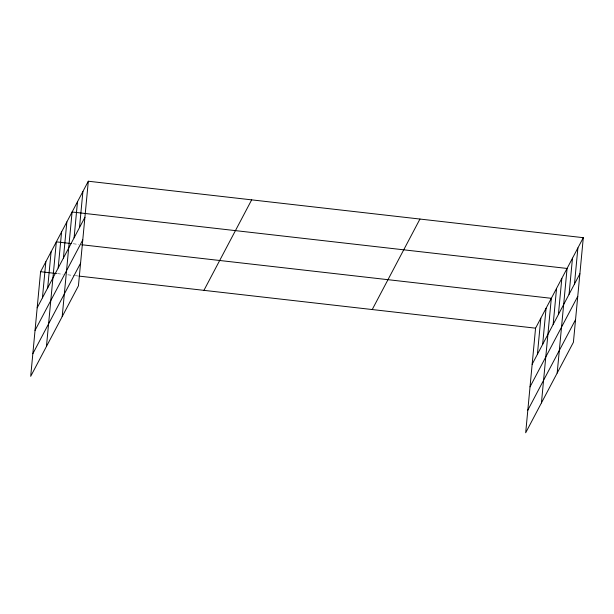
<?xml version="1.0" encoding="UTF-8"?>
<svg xmlns="http://www.w3.org/2000/svg" width="614" height="614" viewBox="0 0 614 614"><rect width="100%" height="100%" fill="white"/><g stroke="black" fill="none" stroke-linecap="round" stroke-linejoin="round"><path stroke-width="0.46" stroke-dasharray="3.07 2.3" d="M73.235 243.781L78.868 244.426M57.486 273.644L63.119 274.289M67.809 274.826L74.386 275.571M75.322 275.678L78.139 276.001"/><path stroke-width="0.92" d="M88.316 181.23L40.585 271.718L30.7 376.321L78.431 285.825L88.316 181.23L583.3 237.679L573.415 342.282L525.684 432.77L535.569 328.175L583.3 237.679M42.427 297.851L45.835 261.764M47.677 287.897L51.085 251.809M46.449 346.457L56.334 241.855L71.362 243.574M58.176 267.988L61.592 231.9M63.426 258.034L66.842 221.946M62.198 316.594L72.091 211.991L567.075 268.448L557.182 373.051M74.087 237.825L77.494 201.737M79.498 227.571L82.905 191.484M537.411 354.309L540.819 318.221M542.661 344.354L546.069 308.266M541.433 402.914L551.318 298.312L81.685 244.748M553.16 324.445L556.568 288.357M558.41 314.491L561.825 278.403M569.071 294.275L572.478 258.195M574.481 284.021L577.889 247.933M37.178 307.806L84.909 217.31M35.036 330.416L82.767 239.921M32.834 353.71L80.564 263.214M203.932 290.353L251.663 199.857M372.23 309.548L419.953 219.052M532.161 364.263L579.892 273.767M530.02 386.866L577.751 296.378M527.817 410.167L575.548 319.671M40.585 271.718L56.549 273.537M79.076 276.108L535.569 328.175"/></g></svg>
